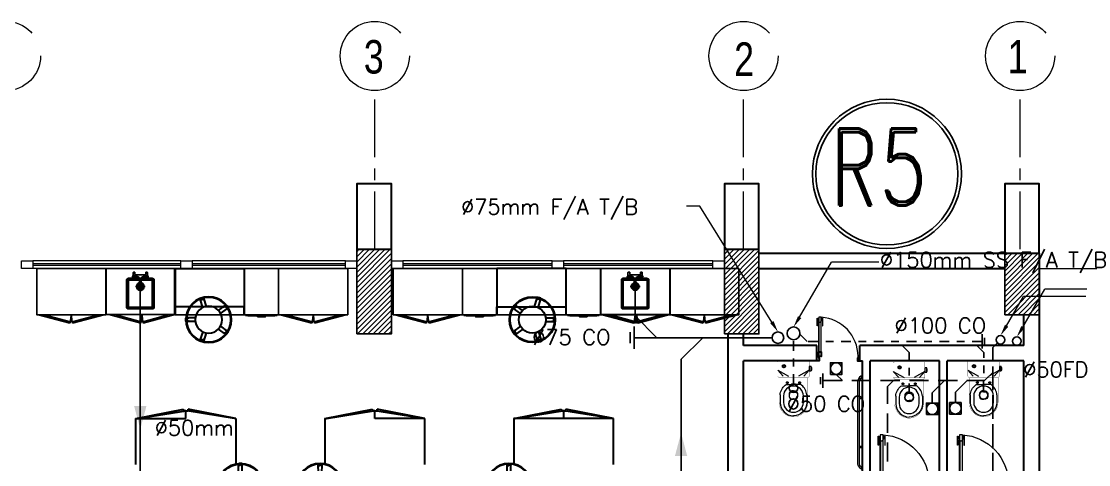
# Model space of a CAD drawing. Extents: x 787 to 1019, y 199 to 803.
# Drawn here: x 894.63 to 908.52, y 761.74 to 767.5 of the extents above; entities that cross this region are included whole.
import ezdxf

# ---------------------------------------------------------------- set-up
doc = ezdxf.new("R2010")
doc.units = 0
doc.header["$MEASUREMENT"] = 0
for name, pattern in [('ACAD_ISO02W100', [15, 12, -3]), ('CENTERX2', [4, 2.5, -0.5, 0.5, -0.5]), ('DASHDOT', [25.4, 12.7, -6.35, 0, -6.35]), ('DASHED', [19.05, 12.7, -6.35]), ('DASHED2', [0.375, 0.25, -0.125])]:
    doc.linetypes.add(name, pattern=pattern)
doc.layers.get('0').update_dxf_attribs({"color": 252, "linetype": 'CONTINUOUS', "lineweight": 30})
for name, color, linetype in [('-FUR', 252, 'CONTINUOUS'), ('LAB-DR', 2, 'CONTINUOUS'), ('P-SOIL', 6, 'DASHDOT'), ('P-WASTE', 180, 'DASHED2'), ('PLUM', 2, 'CONTINUOUS'), ('SAN', 252, 'CONTINUOUS')]:
    doc.layers.add(name, color=color, linetype=linetype)
for name, color, linetype, lineweight in [('axis', 252, 'CENTERX2', 5), ('Column', 252, 'CONTINUOUS', 25), ('DOOR', 252, 'CONTINUOUS', 9), ('elev', 252, 'CONTINUOUS', 9), ('Furn', 252, 'CONTINUOUS', 9), ('hatch', 252, 'CONTINUOUS', 9), ('LIGHT 2', 252, 'CONTINUOUS', 9), ('P-LINE', 5, 'CONTINUOUS', 20), ('P-TEXT', 1, 'CONTINUOUS', 25), ('txt in circle', 252, 'CONTINUOUS', 13), ('Wall', 252, 'CONTINUOUS', 30), ('WINDOW', 252, 'CONTINUOUS', 5)]:
    doc.layers.add(name, color=color, linetype=linetype, lineweight=lineweight)
doc.styles.add('ROM', font='romans.shx', dxfattribs={"height": 3})
doc.styles.add('ROMANC', font='romand.shx')
doc.styles.add('SOSA2', font='SOSA.shx', dxfattribs={"width": 0.8})

# ---------------------------------------------------------------- blocks, each defined once
blk = doc.blocks.new('A$C5C187BFD')
at = {"layer": 'Furn'}
for points in [[(0.0335, 0.1794), (0.0584, 0.1794), (0.0584, 0.1897), (0.0335, 0.1897)], [(0.0384, 0.1897), (0.0541, 0.1897), (0.0541, 0.1934), (0.0384, 0.1934)]]:
    blk.add_lwpolyline(points, close=True, dxfattribs=at)
at = {"layer": 'Furn', "const_width": 0.0014}
for points in [[(0.0978, 0.09), (0.0978, 0.1719), (0.0887, 0.1794), (0.0074, 0.1794, 0.463455), (0.0007, 0.1715), (0.0007, 0.09)], [(0.0978, 0.1719), (0.2367, 0.1719, -0.40227), (0.3187, 0.09)], [(0.0978, 0.09), (0.0978, 0.0082), (0.0887, 0.0007), (0.0074, 0.0007, -0.463455), (0.0007, 0.0086), (0.0007, 0.09)], [(0.0978, 0.0082), (0.2367, 0.0082, 0.40227), (0.3187, 0.09)]]:
    blk.add_lwpolyline(points, format="xyb", dxfattribs=at)
at = {"layer": 'Furn'}
for points in [[(0.0887, 0.1491), (0.0547, 0.1794), (0.0887, 0.1188)], [(0.0887, 0.031), (0.0547, 0.0007), (0.0887, 0.0613)], [(0.1962, 0.1139), (0.1962, 0.114)], [(0.1962, 0.0662), (0.1962, 0.0661)]]:
    blk.add_lwpolyline(points, dxfattribs=at)
at = {"layer": 'Furn', "const_width": 0.0014}
for points in [[(0.0887, 0.1794), (0.0887, 0.09)], [(0.0887, 0.0007), (0.0887, 0.09)]]:
    blk.add_lwpolyline(points, dxfattribs=at)
at = {"layer": 'Furn'}
for points in [[(0.1933, 0.1658, 0.198896), (0.1382, 0.1363, 0.197766), (0.1352, 0.1272), (0.1352, 0.09)], [(0.1933, 0.1658), (0.2366, 0.1658, -0.402045), (0.3125, 0.0899)], [(0.1933, 0.0143, -0.198896), (0.1382, 0.0438, -0.197766), (0.1352, 0.0529), (0.1352, 0.09)], [(0.1717, 0.09), (0.1717, 0.0991, -0.300542), (0.1858, 0.1136), (0.2044, 0.1136, -0.297055), (0.2185, 0.1002), (0.2185, 0.09)], [(0.1717, 0.09), (0.1717, 0.081, 0.300542), (0.1858, 0.0665), (0.2044, 0.0665, 0.297055), (0.2185, 0.0798), (0.2185, 0.09)], [(0.1769, 0.09), (0.1769, 0.0987, -0.279178), (0.1895, 0.1136, -1.386683)], [(0.1769, 0.09), (0.1769, 0.0813, 0.279178), (0.1895, 0.0665, 1.386683)], [(0.1933, 0.0143), (0.2366, 0.0143, 0.402045), (0.3125, 0.0902)]]:
    blk.add_lwpolyline(points, format="xyb", dxfattribs=at)
blk.add_lwpolyline([(0.2, 0.0338), (0.2362, 0.0338, 1), (0.2362, 0.1462), (0.2, 0.1462, 1)], format="xyb", close=True, dxfattribs=at)
at = {"layer": 'Furn', "linetype": 'DASHED2'}
for centre, radius in [((0.1241, 0.1251), 0.00494), ((0.0312, 0.0358), 0.00853), ((0.0312, 0.0358), 0.00538), ((0.1241, 0.055), 0.00494)]:
    blk.add_circle(centre, radius, dxfattribs=at)
blk = doc.blocks.new('d5')
at = {"layer": 'DOOR', "color": 252}
for p, q in [((94.413, -72.622), (94.413, -72.062)), ((94.417, -72.062), (94.417, -72.622)), ((94.454, -72.062), (94.454, -72.622)), ((94.458, -72.622), (94.458, -72.062)), ((94.449, -72.786), (93.738, -72.786))]:
    blk.add_line(p, q, dxfattribs=at)
for points in [[(94.391, -72.133), (94.384, -72.133), (94.384, -71.995), (94.391, -71.995)], [(94.4, -72.009), (94.395, -72.009), (94.395, -72.025), (94.4, -72.025)], [(94.454, -72.057), (94.454, -72.066), (94.417, -72.066), (94.417, -72.057), (94.414, -72.057), (94.414, -71.977), (94.414, -71.977), (94.458, -71.977), (94.458, -72.057)], [(94.471, -72.009), (94.476, -72.009), (94.476, -72.025), (94.471, -72.025)], [(94.481, -72.133), (94.487, -72.133), (94.487, -71.995), (94.481, -71.995)], [(93.694, -72.786), (93.694, -72.706), (93.729, -72.706), (93.729, -72.736), (93.738, -72.736), (93.738, -72.786)], [(94.454, -72.626), (94.454, -72.617), (94.417, -72.617), (94.417, -72.626), (94.414, -72.626), (94.414, -72.706), (94.414, -72.706), (94.458, -72.706), (94.458, -72.626)], [(94.494, -72.786), (94.494, -72.706), (94.458, -72.706), (94.458, -72.736), (94.449, -72.736), (94.449, -72.786)]]:
    blk.add_lwpolyline(points, close=True, dxfattribs=at)
for points in [[(94.391, -72.01, -1), (94.395, -72.01), (94.395, -72.01), (94.395, -72.025), (94.395, -72.025, -1), (94.391, -72.025), (94.391, -72.025)], [(94.417, -72.066), (94.417, -72.066, -1), (94.417, -72.058)], [(94.454, -72.066), (94.454, -72.066, 1), (94.454, -72.058)], [(94.481, -72.01, 1), (94.476, -72.01), (94.476, -72.01), (94.476, -72.025), (94.476, -72.025, 1), (94.481, -72.025), (94.481, -72.025)], [(94.417, -72.618), (94.417, -72.618, 1), (94.417, -72.626)], [(94.454, -72.618), (94.454, -72.618, -1), (94.454, -72.626)]]:
    blk.add_lwpolyline(points, format="xyb", close=True, dxfattribs=at)
for points in [[(94.405, -72.031), (94.4, -72.031), (94.4, -72.004), (94.405, -72.004)], [(94.414, -72.039), (94.405, -72.039), (94.405, -71.995), (94.414, -71.995)], [(94.458, -72.039), (94.467, -72.039), (94.467, -71.995), (94.458, -71.995)], [(94.467, -72.031), (94.471, -72.031), (94.471, -72.004), (94.467, -72.004)]]:
    blk.add_lwpolyline(points, dxfattribs=at)
blk.add_circle((94.467, -72.697), 0.00889, dxfattribs=at)
blk.add_arc((94.459, -72.706), 0.73, 93.6023, 180, dxfattribs=at)
blk = doc.blocks.new('ggggg')
at = {"color": 251}
for p, q in [((799.72, 183.152), (799.685, 183.26)), ((799.717, 183.284), (799.691, 183.275)), ((799.765, 183.167), (799.73, 183.277)), ((799.923, 183.118), (800.014, 183.185)), ((799.951, 183.08), (800.045, 183.147)), ((800.047, 183.161), (800.031, 183.184)), ((799.499, 183.008), (799.499, 182.98)), ((799.624, 183.017), (799.509, 183.018)), ((799.625, 182.97), (799.512, 182.969)), ((799.724, 182.837), (799.688, 182.727)), ((799.769, 182.823), (799.734, 182.715)), ((799.926, 182.876), (800.019, 182.808)), ((799.953, 182.914), (800.045, 182.848)), ((800.033, 182.81), (800.049, 182.832)), ((799.694, 182.715), (799.72, 182.706))]:
    blk.add_line(p, q, dxfattribs=at)
at = {"color": 252, "ltscale": 0.05}
for radius in [0.299, 0.29]:
    blk.add_circle((799.798, 182.995), radius, dxfattribs=at)
blk.add_circle((799.798, 182.995), 0.175)
at = {"color": 251}
for centre, radius, start, end in [((799.697, 183.263), 0.0131, 118.2796, 196.346), ((799.717, 183.236), 0.025, 6.8248, 175.0651), ((799.72, 183.274), 0.01, 18.2089, 108.2089), ((800.001, 183.147), 0.025, 294.8248, 103.0651), ((800.022, 183.174), 0.0131, 46.2796, 124.346), ((800.039, 183.155), 0.01, 306.2089, 36.2089), ((799.509, 183.008), 0.01, 90.2089, 180.2089), ((799.512, 182.982), 0.0131, 190.2796, 268.346), ((799.544, 182.992), 0.025, 78.8248, 247.0651), ((800.005, 182.849), 0.025, 222.8248, 31.0651), ((800.037, 182.838), 0.0131, 334.2796, 52.346), ((799.697, 182.724), 0.01, 162.2089, 252.2089), ((799.722, 182.753), 0.025, 150.8248, 319.0651), ((799.722, 182.719), 0.0131, 262.2796, 340.346), ((800.025, 182.816), 0.01, 234.2089, 324.2089)]:
    blk.add_arc(centre, radius, start, end, dxfattribs=at)
blk = doc.blocks.new('5')
at = {"layer": '-FUR', "linetype": 'ACAD_ISO02W100'}
for p, q in [((41999.789, -66320.448), (42000.689, -66320.448)), ((41999.809, -66321.048), (42000.222, -66321.159)), ((41999.886, -66321.048), (42000.227, -66321.139)), ((42000.591, -66321.048), (42000.25, -66321.139)), ((42000.669, -66321.048), (42000.255, -66321.159)), ((42000.227, -66321.139), (42000.222, -66321.159)), ((42000.25, -66321.139), (42000.255, -66321.159))]:
    blk.add_line(p, q, dxfattribs=at)
at = {"layer": '-FUR'}
blk.add_lwpolyline([(41999.789, -66320.448), (42000.689, -66320.448), (42000.689, -66321.048), (41999.789, -66321.048)], close=True, dxfattribs=at)
at = {"layer": '-FUR', "linetype": 'ACAD_ISO02W100'}
for centre, start, end in [((42001.754, -66321.281), 171.2611, 174.7069), ((41998.723, -66321.281), 5.2931, 8.7389)]:
    blk.add_arc(centre, 1.533, start, end, dxfattribs=at)
blk = doc.blocks.new('3')
at = {"layer": '-FUR', "color": 252, "linetype": 'ACAD_ISO02W100'}
blk.add_line((41990.019, -66320.48), (41990.469, -66320.48), dxfattribs=at)
at = {"layer": '-FUR', "color": 252}
for p, q in [((41990.039, -66321.09), (41990.449, -66321.09)), ((41990.069, -66321.095), (41990.419, -66321.095))]:
    blk.add_line(p, q, dxfattribs=at)
for points in [[(41990.019, -66321.08), (41990.469, -66321.08), (41990.469, -66320.48), (41990.019, -66320.48)], [(41990.194, -66321.11), (41990.294, -66321.11), (41990.294, -66321.1), (41990.194, -66321.1)]]:
    blk.add_lwpolyline(points, close=True, dxfattribs=at)
blk = doc.blocks.new('ba7es')
at = {"layer": '-FUR', "linetype": 'ACAD_ISO02W100'}
blk.add_line((1323.89, 576.658), (1322.99, 576.658), dxfattribs=at)
for p, q in [((1323.89, 577.258), (1322.99, 577.258)), ((1322.99, 577.258), (1322.99, 576.658)), ((1323.89, 576.658), (1323.89, 577.258)), ((1322.99, 576.658), (1322.99, 576.758)), ((1322.99, 576.758), (1323.89, 576.758))]:
    blk.add_line(p, q)
blk = doc.blocks.new('YY5Y5')
at = {"layer": 'SAN', "color": 252}
for p, q in [((433.8, 542), (433.8, 538.6)), ((435.7, 542.4), (434.2, 542.4)), ((435.7, 540.6), (435.7, 542.4)), ((447.2, 542.4), (447.2, 540.6)), ((448.7, 542.4), (447.2, 542.4)), ((449.1, 538.6), (449.1, 542)), ((434.2, 537.6), (433.7, 538)), ((434.2, 536.1), (433.7, 535.7)), ((435.6, 537.6), (436, 538)), ((435.6, 536.1), (436, 535.7)), ((446.2, 539.6), (436.7, 539.6)), ((436.7, 537.6), (438.2, 537.6)), ((440.5, 535.4), (440.5, 528.7)), ((440.9, 528.4), (442, 528.4)), ((442.4, 528.7), (442.4, 535.4)), ((443, 539.6), (446.2, 539.6)), ((444.7, 537.6), (446.2, 537.6)), ((447.3, 537.6), (446.9, 538)), ((447.3, 536.1), (446.9, 535.7)), ((448.7, 537.6), (449.2, 538)), ((448.7, 536.1), (449.2, 535.7))]:
    blk.add_line(p, q, dxfattribs=at)
at = {"layer": 'SAN', "color": 252, "linetype": 'Continuous'}
blk.add_line((439.2, 539.6), (439.9, 539.6), dxfattribs=at)
at = {"layer": 'SAN', "color": 252, "linetype": 'DASHED'}
for points in [[(441.4, 532.4), (441.4, 521.6)], [(436.1, 527), (446.8, 527)]]:
    blk.add_lwpolyline(points, dxfattribs=at)
at = {"layer": 'SAN', "color": 252}
for centre, radius in [((434.9, 536.9), 2), ((434.9, 536.9), 1), ((434.9, 536.9), 0.8), ((448, 536.9), 2), ((448, 536.9), 1), ((448, 536.9), 0.8)]:
    blk.add_circle(centre, radius, dxfattribs=at)
for centre, radius, start, end in [((434.2, 542), 0.375, 90, 180), ((436.7, 540.6), 1, 180, 270), ((446.2, 540.6), 1, 270, 0), ((448.7, 542), 0.375, 0, 90), ((438.2, 535.4), 2.25, 0, 90), ((441.4, 527), 2.86, 109.4319, 70.5681), ((441.4, 527), 2.08, 117.2765, 62.7235), ((440.9, 528.7), 0.375, 180, 270), ((442, 528.7), 0.375, 270, 360), ((444.7, 535.4), 2.25, 90, 180)]:
    blk.add_arc(centre, radius, start, end, dxfattribs=at)
blk = doc.blocks.new('fd')
at = {"layer": '-FUR'}
for p, q in [((1322.478, 577.206), (1322.06, 577.206)), ((1322.478, 577.206), (1322.96, 577.206)), ((1322.06, 576.606), (1322.51, 576.606)), ((1322.96, 576.606), (1322.51, 576.606))]:
    blk.add_line(p, q, dxfattribs=at)
at = {"layer": '-FUR', "linetype": 'ACAD_ISO02W100'}
for p, q in [((1322.06, 577.206), (1322.51, 577.206)), ((1322.96, 577.206), (1322.51, 577.206)), ((1322.1, 576.606), (1322.513, 576.495)), ((1322.177, 576.606), (1322.518, 576.514)), ((1322.882, 576.606), (1322.541, 576.514)), ((1322.96, 576.606), (1322.546, 576.495)), ((1322.518, 576.514), (1322.513, 576.495)), ((1322.541, 576.514), (1322.546, 576.495))]:
    blk.add_line(p, q, dxfattribs=at)
for centre, start, end in [((1324.045, 576.373), 171.2611, 174.7069), ((1321.014, 576.373), 5.2931, 8.7389)]:
    blk.add_arc(centre, 1.533, start, end, dxfattribs=at)
for p, q in [((1322.06, 577.206), (1322.06, 576.606)), ((1322.96, 577.206), (1322.96, 576.606))]:
    blk.add_line(p, q)
blk.add_lwpolyline([(1322.664, 576.679), (1322.354, 576.679, -0.414214), (1322.334, 576.699), (1322.334, 577.059, -0.414214), (1322.354, 577.079), (1322.664, 577.079, -0.414214), (1322.684, 577.059), (1322.684, 576.699, -0.414214)], format="xyb", close=True)
blk.add_lwpolyline([(1322.664, 576.679), (1322.354, 576.679, -0.414214), (1322.334, 576.699), (1322.334, 577.059, -0.414214), (1322.354, 577.079), (1322.664, 577.079, -0.414214), (1322.684, 577.059), (1322.684, 576.699, -0.414214)], format="xyb", close=True)
blk.add_lwpolyline([(1322.664, 576.699), (1322.354, 576.699), (1322.354, 577.059), (1322.664, 577.059)], close=True)
at = {"extrusion": (0, 0, -1), "xscale": 0.0121000000000322, "yscale": 0.0121000000000322, "zscale": -0.0121}
blk.add_blockref('YY5Y5', (-1327.85, 570.595), dxfattribs=at)
blk = doc.blocks.new('juy')
blk.add_line((1322.96, 577.206), (1322.96, 576.606))
blk.add_blockref('fd', (0, 0))
blk = doc.blocks.new('FD1')
at = {"layer": 'PLUM', "color": 1}
blk.add_lwpolyline([(-100, 100), (-100, -100), (100, -100), (100, 100)], close=True, dxfattribs=at)
blk.add_circle((0, 0), 100, dxfattribs=at)
blk = doc.blocks.new('A$C558C4227')
at = {"layer": 'PLUM'}
for p, q in [((0.0923, 0), (-0.0923, 0)), ((0.0462, -0.0325), (-0.0462, -0.0325))]:
    blk.add_line(p, q, dxfattribs=at)

msp = doc.modelspace()

# ---------------------------------------------------------------- hatches: boundary and pattern name
at = {"layer": 'hatch'}
h = msp.add_hatch(dxfattribs=at)
h.set_pattern_fill('ANSI31', color=252, scale=0.015, style=0)
h.set_pattern_definition([(45, (1091.206193, 426.114943), (-0.0336759605, 0.0336759605), [])])
h.paths.add_polyline_path([(898.999, 763.437), (899.449, 763.437), (899.449, 764.537), (898.999, 764.537)])
h = msp.add_hatch(dxfattribs=at)
h.set_pattern_fill('ANSI31', color=252, scale=0.015, style=0)
h.set_pattern_definition([(45, (1086.388893, 426.114975), (-0.0336759605, 0.0336759605), [])])
h.paths.add_polyline_path([(903.782, 763.437), (904.232, 763.437), (904.232, 764.537), (903.782, 764.537)])
h = msp.add_hatch(dxfattribs=at)
h.set_pattern_fill('ANSI31', color=252, scale=0.015, style=0)
h.set_pattern_definition([(45, (1099.63888, 426.064943), (-0.0336759605, 0.0336759605), [])])
h.paths.add_polyline_path([(907.432, 763.687), (907.882, 763.687), (907.882, 764.487), (907.432, 764.487)])

# ---------------------------------------------------------------- linework, layer by layer
for p, q in [((896.123, 762.337), (896.743, 762.457)), ((896.143, 762.337), (896.773, 762.437)), ((896.743, 762.437), (896.743, 762.457)), ((896.773, 762.437), (896.743, 762.437)), ((896.773, 762.337), (896.773, 762.437)), ((896.773, 762.437), (896.803, 762.437)), ((897.403, 762.337), (896.788, 762.437)), ((896.803, 762.437), (896.803, 762.457)), ((897.423, 762.337), (896.803, 762.457)), ((898.582, 762.337), (899.202, 762.457)), ((898.602, 762.337), (899.217, 762.437)), ((899.202, 762.437), (899.202, 762.457)), ((899.232, 762.437), (899.202, 762.437)), ((899.232, 762.337), (899.232, 762.437)), ((899.232, 762.437), (899.262, 762.437)), ((899.862, 762.337), (899.232, 762.437)), ((899.262, 762.437), (899.262, 762.457)), ((899.882, 762.337), (899.262, 762.457)), ((901.041, 762.337), (901.661, 762.457)), ((901.061, 762.337), (901.676, 762.437)), ((901.661, 762.437), (901.661, 762.457)), ((901.691, 762.437), (901.661, 762.437)), ((901.691, 762.337), (901.691, 762.437)), ((901.691, 762.437), (901.721, 762.437)), ((902.321, 762.337), (901.691, 762.437)), ((901.721, 762.437), (901.721, 762.457)), ((902.341, 762.337), (901.721, 762.457)), ((896.123, 761.737), (896.123, 762.337)), ((896.123, 762.337), (896.773, 762.337)), ((896.123, 762.337), (896.143, 762.337)), ((897.423, 762.337), (897.403, 762.337)), ((897.423, 762.337), (897.423, 761.737)), ((898.582, 762.337), (898.582, 761.737)), ((898.582, 762.337), (898.602, 762.337)), ((899.882, 762.337), (899.232, 762.337)), ((899.882, 762.337), (899.862, 762.337)), ((899.882, 761.737), (899.882, 762.337)), ((902.341, 762.337), (901.041, 762.337)), ((901.041, 762.337), (901.041, 761.737)), ((901.041, 762.337), (901.061, 762.337)), ((902.341, 762.337), (901.691, 762.337)), ((902.341, 762.337), (902.321, 762.337)), ((902.341, 761.737), (902.341, 762.337))]:
    msp.add_line(p, q)
at = {"layer": 'axis', "color": 0, "ltscale": 0.3}
for p, q in [((899.232, 764.537), (899.232, 766.601)), ((904.032, 764.537), (904.032, 766.601)), ((907.632, 764.537), (907.632, 766.601)), ((907.882, 764.287), (911.103, 764.287))]:
    msp.add_line(p, q, dxfattribs=at)
at = {"layer": 'axis', "color": 0}
for centre in [(894.432, 767.051), (899.232, 767.051), (904.032, 767.051), (907.632, 767.051)]:
    msp.add_circle(centre, 0.45, dxfattribs=at)
at = {"layer": 'Column', "color": 252}
for points in [[(898.999, 763.437), (899.449, 763.437), (899.449, 764.537), (898.999, 764.537)], [(903.782, 763.437), (904.232, 763.437), (904.232, 764.537), (903.782, 764.537)], [(907.432, 763.687), (907.882, 763.687), (907.882, 764.487), (907.432, 764.487)]]:
    msp.add_lwpolyline(points, close=True, dxfattribs=at)
at = {"layer": 'DOOR', "color": 252}
for p, q in [((905.011, 763.202), (905.011, 763.594)), ((905.014, 763.594), (905.014, 763.202)), ((905.04, 763.594), (905.04, 763.202)), ((905.043, 763.202), (905.043, 763.594))]:
    msp.add_line(p, q, dxfattribs=at)
for points in [[(905.014, 763.597), (905.014, 763.591), (905.04, 763.591), (905.04, 763.597), (905.043, 763.597), (905.043, 763.653), (905.043, 763.653), (905.012, 763.653), (905.012, 763.597)], [(904.996, 763.544), (904.991, 763.544), (904.991, 763.641), (904.996, 763.641)], [(905.002, 763.631), (904.999, 763.631), (904.999, 763.619), (905.002, 763.619)], [(905.052, 763.631), (905.056, 763.631), (905.056, 763.619), (905.052, 763.619)], [(905.059, 763.544), (905.063, 763.544), (905.063, 763.641), (905.059, 763.641)]]:
    msp.add_lwpolyline(points, close=True, dxfattribs=at)
for points in [[(904.996, 763.631, -1), (904.999, 763.631), (904.999, 763.631), (904.999, 763.62), (904.999, 763.62, -1), (904.996, 763.62), (904.996, 763.62)], [(905.014, 763.591), (905.014, 763.591, -1), (905.014, 763.597)], [(905.04, 763.591), (905.04, 763.591, 1), (905.04, 763.597)], [(905.059, 763.631, 1), (905.056, 763.631), (905.056, 763.631), (905.056, 763.62), (905.056, 763.62, 1), (905.059, 763.62), (905.059, 763.62)]]:
    msp.add_lwpolyline(points, format="xyb", close=True, dxfattribs=at)
for points in [[(905.005, 763.615), (905.002, 763.615), (905.002, 763.635), (905.005, 763.635)], [(905.012, 763.61), (905.005, 763.61), (905.005, 763.641), (905.012, 763.641)], [(905.043, 763.61), (905.049, 763.61), (905.049, 763.641), (905.043, 763.641)], [(905.049, 763.615), (905.052, 763.615), (905.052, 763.635), (905.049, 763.635)]]:
    msp.add_lwpolyline(points, dxfattribs=at)
msp.add_arc((905.011, 763.143), 0.511, 360, 86.3977, dxfattribs=at)
at = {"layer": 'elev', "color": 252, "linetype": 'Continuous'}
for points in [[(894.632, 764.387), (894.782, 764.387), (894.782, 764.287), (894.632, 764.287)], [(896.707, 764.387), (896.857, 764.387), (896.857, 764.287), (896.707, 764.287)], [(898.849, 764.387), (898.999, 764.387), (898.999, 764.287), (898.849, 764.287)], [(899.449, 764.387), (899.599, 764.387), (899.599, 764.287), (899.449, 764.287)], [(901.54, 764.387), (901.69, 764.387), (901.69, 764.287), (901.54, 764.287)], [(903.632, 764.387), (903.782, 764.387), (903.782, 764.287), (903.632, 764.287)]]:
    msp.add_lwpolyline(points, close=True, dxfattribs=at)
at = {"layer": 'Furn', "color": 252}
for p, q in [((905.517, 762.83), (905.517, 761.746)), ((905.537, 762.828), (905.537, 761.748)), ((905.537, 762.617), (905.582, 762.617)), ((905.537, 762.597), (905.582, 762.597)), ((905.537, 761.979), (905.582, 761.979)), ((905.537, 761.959), (905.582, 761.959))]:
    msp.add_line(p, q, dxfattribs=at)
for centre, radius, start, end in [((905.606, 762.81), 0.091, 105.1802, 166.752), ((905.606, 762.81), 0.071, 109.6122, 164.9915), ((905.606, 761.763), 0.091, 191.0679, 254.3436), ((905.606, 761.763), 0.071, 192.5363, 249.7618)]:
    msp.add_arc(centre, radius, start, end, dxfattribs=at)
at = {"layer": 'LAB-DR', "linetype": 'Continuous'}
for p, q in [((896.18, 764.053), (896.18, 760.993)), ((902.621, 764.053), (902.621, 763.67)), ((902.621, 763.67), (902.902, 763.388)), ((904.405, 763.388), (902.607, 763.388)), ((903.219, 763.107), (903.5, 763.388)), ((903.219, 747.55), (903.219, 763.107))]:
    msp.add_line(p, q, dxfattribs=at)
for centre, radius in [((896.18, 764.053), 0.05), ((902.621, 764.053), 0.05), ((904.48, 763.388), 0.075)]:
    msp.add_circle(centre, radius, dxfattribs=at)
at = {"layer": 'P-LINE', "color": 34}
for p, q in [((903.461, 765.098), (903.289, 765.098)), ((904.4, 763.591), (903.461, 765.098)), ((904.762, 763.655), (905.175, 764.37)), ((905.792, 764.37), (905.175, 764.37)), ((907.668, 763.526), (907.952, 764.018)), ((908.502, 764.018), (907.952, 764.018)), ((907.456, 763.544), (907.676, 763.925)), ((908.487, 763.925), (907.676, 763.925))]:
    msp.add_line(p, q, dxfattribs=at)
for points in [[(904.783, 763.642), (904.741, 763.668), (904.683, 763.527)], [(904.379, 763.577), (904.422, 763.604), (904.48, 763.463)], [(907.478, 763.531), (907.435, 763.557), (907.377, 763.416)], [(907.689, 763.512), (907.647, 763.539), (907.589, 763.398)]]:
    msp.add_solid(points, dxfattribs=at)
at = {"layer": 'P-LINE', "color": 1}
for points in [[(896.26, 762.498), (896.1, 762.498), (896.18, 762.198)], [(903.139, 761.849), (903.299, 761.849), (903.219, 762.149)]]:
    msp.add_solid(points, dxfattribs=at)
at = {"layer": 'P-SOIL', "ltscale": 0.01}
for p, q in [((904.859, 763.34), (904.765, 763.433)), ((904.683, 762.788), (904.683, 763.36)), ((907.136, 763.34), (904.859, 763.34)), ((906.187, 763.196), (906.043, 763.34)), ((907.158, 763.196), (907.014, 763.34)), ((906.187, 762.667), (906.187, 763.196)), ((907.157, 762.698), (907.158, 763.196))]:
    msp.add_line(p, q, dxfattribs=at)
at = {"layer": 'P-TEXT', "color": 41}
for radius in [0.97, 0.925]:
    msp.add_circle((905.898, 765.518), radius, dxfattribs=at)
at = {"layer": 'P-WASTE', "linetype": 'Continuous'}
for p, q in [((907.338, 763.321), (907.275, 763.258)), ((905.907, 762.755), (905.982, 762.83))]:
    msp.add_line(p, q, dxfattribs=at)
at = {"layer": 'P-WASTE'}
for p, q in [((907.275, 759.706), (907.275, 763.258)), ((907.275, 753.389), (907.275, 763.258)), ((905.065, 762.83), (907.169, 762.83)), ((905.238, 762.911), (905.319, 762.83)), ((906.487, 762.672), (906.638, 762.824)), ((906.789, 762.678), (906.941, 762.83)), ((907.169, 762.83), (907.275, 762.935)), ((905.907, 757.651), (905.907, 762.755)), ((906.789, 762.544), (906.789, 762.678)), ((906.487, 762.538), (906.487, 762.672))]:
    msp.add_line(p, q, dxfattribs=at)
at = {"layer": 'PLUM', "color": 3}
for centre, radius in [((904.683, 763.444), 0.0834), ((907.377, 763.361), 0.0556), ((907.588, 763.343), 0.0556), ((904.683, 762.732), 0.0556), ((907.157, 762.642), 0.0556), ((906.187, 762.612), 0.0556)]:
    msp.add_circle(centre, radius, dxfattribs=at)
at = {"layer": 'Wall', "color": 252, "linetype": 'Continuous'}
for p, q in [((904.232, 764.487), (907.432, 764.487)), ((904.232, 764.287), (907.432, 764.287)), ((907.682, 763.287), (907.682, 763.696)), ((904.987, 763.288), (904.032, 763.288)), ((904.987, 763.288), (904.032, 763.288)), ((904.987, 763.087), (904.987, 763.288)), ((907.682, 763.287), (905.547, 763.287)), ((907.682, 763.287), (905.547, 763.287)), ((905.547, 763.087), (905.547, 763.287)), ((904.987, 763.087), (904.032, 763.087)), ((904.987, 763.087), (904.032, 763.087)), ((904.987, 763.087), (904.032, 763.087)), ((905.547, 763.087), (905.582, 763.087)), ((905.582, 761.487), (905.582, 763.087)), ((906.582, 763.087), (905.682, 763.087)), ((906.582, 763.087), (905.682, 763.087)), ((905.682, 761.487), (905.682, 763.087)), ((906.582, 761.487), (906.582, 763.087)), ((907.682, 763.087), (906.682, 763.087)), ((907.682, 763.087), (906.682, 763.087)), ((906.682, 761.487), (906.682, 763.087)), ((907.682, 761.487), (907.682, 763.087))]:
    msp.add_line(p, q, dxfattribs=at)
at = {"layer": 'Wall', "color": 252}
for p in [(907.882, 764.487), (907.882, 764.087)]:
    msp.add_line(p, (907.882, 761.287), dxfattribs=at)
at = {"layer": 'Wall', "color": 252, "linetype": 'Continuous'}
for points in [[(898.999, 764.537), (899.449, 764.537), (899.449, 765.387), (898.999, 765.387)], [(903.782, 764.537), (904.232, 764.537), (904.232, 765.387), (903.782, 765.387)], [(907.432, 764.487), (907.882, 764.487), (907.882, 765.387), (907.432, 765.387)], [(904.987, 763.087), (904.987, 763.143), (905.012, 763.143), (905.012, 763.122), (905.018, 763.122), (905.018, 763.087)], [(905.014, 763.199), (905.014, 763.205), (905.04, 763.205), (905.04, 763.199), (905.043, 763.199), (905.043, 763.143), (905.043, 763.143), (905.012, 763.143), (905.012, 763.199)], [(905.547, 763.087), (905.547, 763.143), (905.522, 763.143), (905.522, 763.122), (905.516, 763.122), (905.516, 763.087)]]:
    msp.add_lwpolyline(points, close=True, dxfattribs=at)
for points in [[(903.832, 756.287), (903.832, 763.437)], [(904.032, 763.288), (904.032, 763.437)], [(904.032, 758.487), (904.032, 763.087)]]:
    msp.add_lwpolyline(points, dxfattribs=at)
for points in [[(905.014, 763.205), (905.014, 763.205, 1), (905.014, 763.199)], [(905.04, 763.205), (905.04, 763.205, -1), (905.04, 763.199)]]:
    msp.add_lwpolyline(points, format="xyb", close=True, dxfattribs=at)
msp.add_circle((905.005, 763.149), 0.00622, dxfattribs=at)
at = {"layer": 'WINDOW', "color": 252, "linetype": 'Continuous'}
for p, q in [((896.707, 764.387), (894.782, 764.387)), ((896.707, 764.347), (894.782, 764.347)), ((898.849, 764.387), (896.857, 764.387)), ((898.849, 764.347), (896.857, 764.347)), ((901.54, 764.387), (899.599, 764.387)), ((901.54, 764.347), (899.599, 764.347)), ((903.632, 764.387), (901.69, 764.387)), ((903.632, 764.347), (901.69, 764.347)), ((896.707, 764.327), (894.782, 764.327)), ((896.707, 764.287), (894.782, 764.287)), ((898.849, 764.327), (896.857, 764.327)), ((898.849, 764.287), (896.857, 764.287)), ((901.54, 764.327), (899.599, 764.327)), ((901.54, 764.287), (899.599, 764.287)), ((903.632, 764.327), (901.69, 764.327)), ((903.632, 764.287), (901.69, 764.287))]:
    msp.add_line(p, q, dxfattribs=at)

# ---------------------------------------------------------------- block references
for name, p in [('juy', (-426.328, 187.082)), ('ba7es', (-422.168, 187.029)), ('juy', (-419.888, 187.082))]:
    msp.add_blockref(name, p)
at = {"xscale": -1}
msp.add_blockref('ba7es', (2220.521, 187.029), dxfattribs=at)
for p, rotation in [((97.272, 946.617), 180), ((1081.515, 1561.252), 90), ((1083.974, 1561.252), 90)]:
    msp.add_blockref('ggggg', p, dxfattribs=dict(at, rotation=rotation))
for p, rotation in [((1701.081, 946.617), 180), ((714.49, 1561.252), 270)]:
    msp.add_blockref('ggggg', p, dxfattribs=dict(rotation=rotation))
at = {"layer": 'Furn', "color": 252, "xscale": 2.296550155765288, "yscale": 2.296550155765288, "zscale": 2.296550155765288, "rotation": 270}
for p in [(904.475, 763.089), (905.98, 763.073), (906.95, 763.089)]:
    msp.add_blockref('A$C5C187BFD', p, dxfattribs=at)
at = {"layer": 'LIGHT 2', "color": 252, "xscale": -0.8750000000000531, "yscale": 0.8750000000000531, "zscale": 0.8750000000000531}
for p in [(988.462, 825.105), (989.493, 825.105)]:
    msp.add_blockref('d5', p, dxfattribs=at)
at = {"layer": 'P-WASTE', "xscale": 1.5625, "yscale": 1.5625, "zscale": 1.5625, "rotation": 270}
msp.add_blockref('A$C558C4227', (902.607, 763.388), dxfattribs=at)
at = {"layer": 'P-WASTE', "rotation": 90}
msp.add_blockref('A$C558C4227', (907.136, 763.34), dxfattribs=at)
at = {"layer": 'P-WASTE', "xscale": -1, "rotation": 270}
msp.add_blockref('A$C558C4227', (905.065, 762.83), dxfattribs=at)
at = {"layer": 'PLUM', "xscale": -0.0007500001192966, "yscale": 0.0007500001788685, "zscale": 0.00075, "rotation": 180}
for p in [(905.238, 762.986), (906.789, 762.469), (906.487, 762.463)]:
    msp.add_blockref('FD1', p, dxfattribs=at)
at = {"layer": 'Wall', "lineweight": 20}
for name, p in [('5', (-41104.957, 67084.735)), ('3', (-41092.488, 67084.767)), ('5', (-41100.317, 67084.735)), ('5', (-41097.617, 67084.735)), ('5', (-41096.717, 67084.735))]:
    msp.add_blockref(name, p, dxfattribs=at)
at = {"layer": 'Wall', "lineweight": 20, "xscale": -1}
for name, p in [('5', (42898.67, 67084.735)), ('3', (42890.841, 67084.767)), ('3', (42892.191, 67084.767))]:
    msp.add_blockref(name, p, dxfattribs=at)

# ---------------------------------------------------------------- texts
at = {"layer": 'P-TEXT', "color": 41, "style": 'ROMANC', "width": 0.75}
msp.add_text('R5', height=1, dxfattribs=at).set_placement((905.148, 765.107))
at = {"layer": 'P-TEXT', "color": 41, "style": 'ROM'}
for s, p in [('%%C75mm F/A T/B', (900.355, 764.99)), ('%%C150mm SS F/A T/B', (905.808, 764.299)), ('%%C100 CO', (905.999, 763.446)), ('%%C75 CO', (901.281, 763.295)), ('%%C50FD', (907.672, 762.873)), ('%%C50 CO', (904.595, 762.427)), ('%%C50mm', (896.368, 762.117))]:
    msp.add_text(s, height=0.2, dxfattribs=at).set_placement(p)
at = {"layer": 'txt in circle', "color": 0, "ltscale": 0.01, "char_height": 0.435, "attachment_point": 5, "style": 'SOSA2'}
for s, insert in [('3', (899.219, 767.037)), ('2', (904.039, 767.01)), ('1', (907.6, 767.041))]:
    msp.add_mtext(s, dxfattribs=dict(at, insert=insert))

doc.saveas('drawing.dxf')
